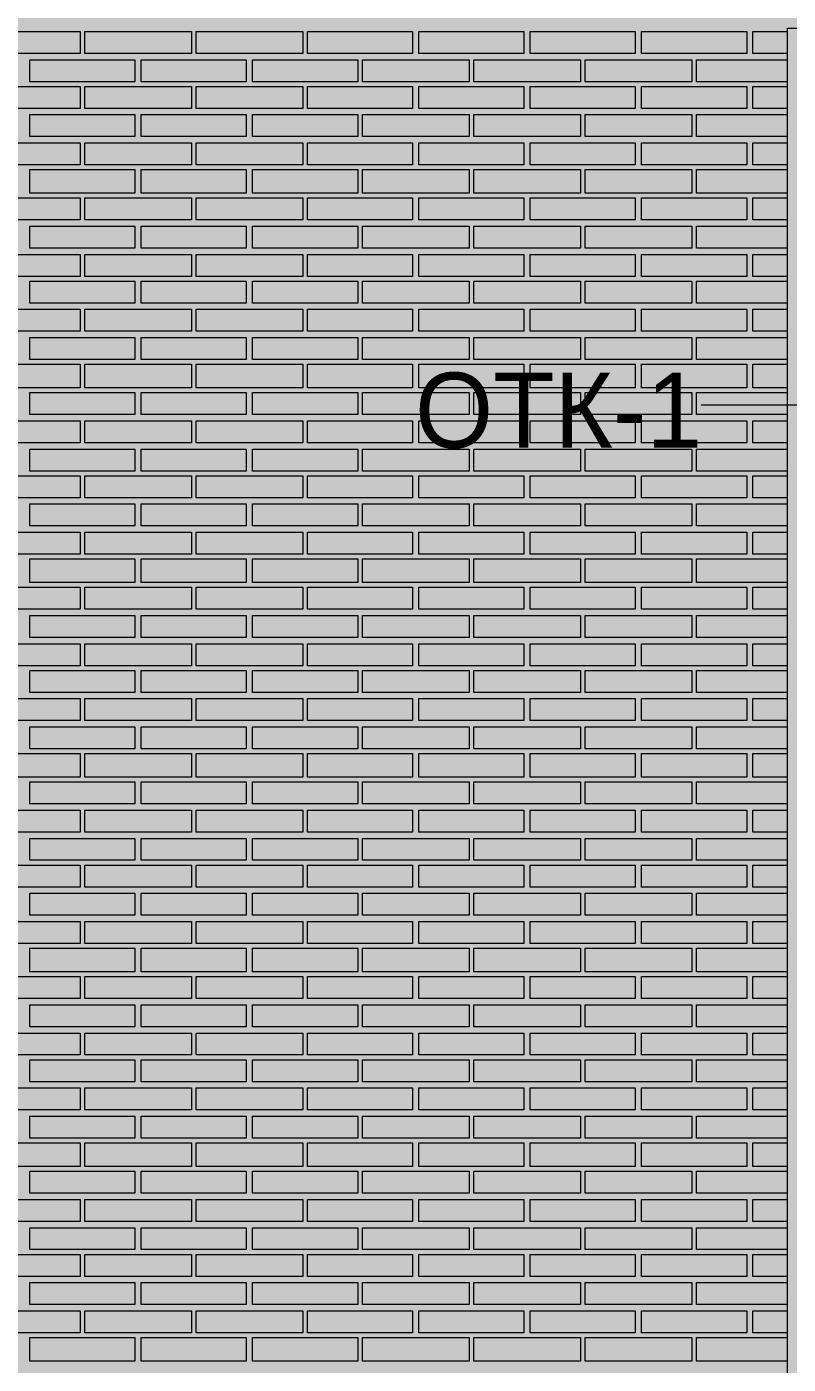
# Model space of a CAD drawing. Header units: millimetres. Extents: x -28928 to 100580, y -22867 to 36490.
# Drawn here: x 57448 to 59502, y 3330 to 6934 of the extents above; entities that cross this region are included whole.
import ezdxf

# ---------------------------------------------------------------- set-up
doc = ezdxf.new("R2010")
doc.units = ezdxf.units.MM
doc.layers.add('PDF _Геометрия', color=7, linetype='Continuous', true_color=0x8f8e8d)
doc.layers.add('PDF _Сплошная заливка', color=7, linetype='Continuous', true_color=0xffffff)
doc.layers.add('PDF _Текст', color=7, linetype='Continuous')

msp = doc.modelspace()

# ---------------------------------------------------------------- hatches: boundary and pattern name
at = {"layer": 'PDF _Сплошная заливка', "true_color": 0xdcd6cf, "transparency": 33554559}
msp.add_hatch(color=254, dxfattribs=at).paths.add_polyline_path([(60798.4, -2005.5), (60798.4, -4713.2), (70224.5, -4713.2), (70224.5, -1464), (74070.3, -1464), (74070.3, -4713.2), (82294.9, -4713.2), (82294.9, 9028.4), (55763.7, 9028.4), (55763.7, -4713.2), (56851.1, -4713.2), (56851.1, -1464), (58251.4, -1464), (58251.4, -4713.2), (59499.5, -4713.2), (59499.5, -2005.5)])

# ---------------------------------------------------------------- linework, layer by layer
at = {"layer": 'PDF _Геометрия', "lineweight": 9}
for points in [[(57591.4, 6921.4), (57591.4, 6862.2), (57303.7, 6862.2), (57303.7, 6921.4)], [(57891.8, 6921.4), (57891.8, 6862.2), (57604.1, 6862.2), (57604.1, 6921.4)], [(58192.2, 6921.4), (58192.2, 6862.2), (57904.5, 6862.2), (57904.5, 6921.4)], [(58488.4, 6921.4), (58488.4, 6862.2), (58204.9, 6862.2), (58204.9, 6921.4)], [(58788.7, 6921.4), (58788.7, 6862.2), (58505.3, 6862.2), (58505.3, 6921.4)], [(59089.1, 6921.4), (59089.1, 6862.2), (58805.7, 6862.2), (58805.7, 6921.4)], [(59389.5, 6921.4), (59389.5, 6862.2), (59106.1, 6862.2), (59106.1, 6921.4)], [(57739.5, 6786), (57599.9, 6786), (57456.1, 6786), (57456.1, 6845.3), (57599.9, 6845.3), (57739.5, 6845.3)], [(58039.9, 6786), (57896.1, 6786), (57756.4, 6786), (57756.4, 6845.3), (57896.1, 6845.3), (58039.9, 6845.3)], [(58340.3, 6786), (58196.4, 6786), (58056.8, 6786), (58056.8, 6845.3), (58196.4, 6845.3), (58340.3, 6845.3)], [(58640.7, 6786), (58496.8, 6786), (58353, 6786), (58353, 6845.3), (58496.8, 6845.3), (58640.7, 6845.3)], [(58941.1, 6786), (58797.2, 6786), (58653.4, 6786), (58653.4, 6845.3), (58797.2, 6845.3), (58941.1, 6845.3)], [(59241.4, 6786), (59097.6, 6786), (58953.7, 6786), (58953.7, 6845.3), (59097.6, 6845.3), (59241.4, 6845.3)], [(57591.4, 6773.4), (57591.4, 6714.1), (57303.7, 6714.1), (57303.7, 6773.4)], [(57891.8, 6773.4), (57891.8, 6714.1), (57604.1, 6714.1), (57604.1, 6773.4)], [(58192.2, 6773.4), (58192.2, 6714.1), (57904.5, 6714.1), (57904.5, 6773.4)], [(58488.4, 6773.4), (58488.4, 6714.1), (58204.9, 6714.1), (58204.9, 6773.4)], [(58788.7, 6773.4), (58788.7, 6714.1), (58505.3, 6714.1), (58505.3, 6773.4)], [(59089.1, 6773.4), (59089.1, 6714.1), (58805.7, 6714.1), (58805.7, 6773.4)], [(59389.5, 6773.4), (59389.5, 6714.1), (59106.1, 6714.1), (59106.1, 6773.4)], [(57739.5, 6638), (57599.9, 6638), (57456.1, 6638), (57456.1, 6697.2), (57599.9, 6697.2), (57739.5, 6697.2)], [(58039.9, 6638), (57896.1, 6638), (57756.4, 6638), (57756.4, 6697.2), (57896.1, 6697.2), (58039.9, 6697.2)], [(58340.3, 6638), (58196.4, 6638), (58056.8, 6638), (58056.8, 6697.2), (58196.4, 6697.2), (58340.3, 6697.2)], [(58640.7, 6638), (58496.8, 6638), (58353, 6638), (58353, 6697.2), (58496.8, 6697.2), (58640.7, 6697.2)], [(58941.1, 6638), (58797.2, 6638), (58653.4, 6638), (58653.4, 6697.2), (58797.2, 6697.2), (58941.1, 6697.2)], [(59241.4, 6638), (59097.6, 6638), (58953.7, 6638), (58953.7, 6697.2), (59097.6, 6697.2), (59241.4, 6697.2)], [(57591.4, 6621), (57591.4, 6561.8), (57303.7, 6561.8), (57303.7, 6621)], [(57891.8, 6621), (57891.8, 6561.8), (57604.1, 6561.8), (57604.1, 6621)], [(58192.2, 6621), (58192.2, 6561.8), (57904.5, 6561.8), (57904.5, 6621)], [(58488.4, 6621), (58488.4, 6561.8), (58204.9, 6561.8), (58204.9, 6621)], [(58788.7, 6621), (58788.7, 6561.8), (58505.3, 6561.8), (58505.3, 6621)], [(59089.1, 6621), (59089.1, 6561.8), (58805.7, 6561.8), (58805.7, 6621)], [(59389.5, 6621), (59389.5, 6561.8), (59106.1, 6561.8), (59106.1, 6621)], [(57739.5, 6485.7), (57599.9, 6485.7), (57456.1, 6485.7), (57456.1, 6549.1), (57599.9, 6549.1), (57739.5, 6549.1)], [(58039.9, 6485.7), (57896.1, 6485.7), (57756.4, 6485.7), (57756.4, 6549.1), (57896.1, 6549.1), (58039.9, 6549.1)], [(58340.3, 6485.7), (58196.4, 6485.7), (58056.8, 6485.7), (58056.8, 6549.1), (58196.4, 6549.1), (58340.3, 6549.1)], [(58640.7, 6485.7), (58496.8, 6485.7), (58353, 6485.7), (58353, 6549.1), (58496.8, 6549.1), (58640.7, 6549.1)], [(58941.1, 6485.7), (58797.2, 6485.7), (58653.4, 6485.7), (58653.4, 6549.1), (58797.2, 6549.1), (58941.1, 6549.1)], [(59241.4, 6485.7), (59097.6, 6485.7), (58953.7, 6485.7), (58953.7, 6549.1), (59097.6, 6549.1), (59241.4, 6549.1)], [(57591.4, 6473), (57591.4, 6413.7), (57303.7, 6413.7), (57303.7, 6473)], [(57891.8, 6473), (57891.8, 6413.7), (57604.1, 6413.7), (57604.1, 6473)], [(58192.2, 6473), (58192.2, 6413.7), (57904.5, 6413.7), (57904.5, 6473)], [(58488.4, 6473), (58488.4, 6413.7), (58204.9, 6413.7), (58204.9, 6473)], [(58788.7, 6473), (58788.7, 6413.7), (58505.3, 6413.7), (58505.3, 6473)], [(59089.1, 6473), (59089.1, 6413.7), (58805.7, 6413.7), (58805.7, 6473)], [(59389.5, 6473), (59389.5, 6413.7), (59106.1, 6413.7), (59106.1, 6473)], [(57739.5, 6337.6), (57599.9, 6337.6), (57456.1, 6337.6), (57456.1, 6396.8), (57599.9, 6396.8), (57739.5, 6396.8)], [(58039.9, 6337.6), (57896.1, 6337.6), (57756.4, 6337.6), (57756.4, 6396.8), (57896.1, 6396.8), (58039.9, 6396.8)], [(58340.3, 6337.6), (58196.4, 6337.6), (58056.8, 6337.6), (58056.8, 6396.8), (58196.4, 6396.8), (58340.3, 6396.8)], [(58640.7, 6337.6), (58496.8, 6337.6), (58353, 6337.6), (58353, 6396.8), (58496.8, 6396.8), (58640.7, 6396.8)], [(58941.1, 6337.6), (58797.2, 6337.6), (58653.4, 6337.6), (58653.4, 6396.8), (58797.2, 6396.8), (58941.1, 6396.8)], [(59241.4, 6337.6), (59097.6, 6337.6), (58953.7, 6337.6), (58953.7, 6396.8), (59097.6, 6396.8), (59241.4, 6396.8)], [(57591.4, 6320.7), (57591.4, 6261.4), (57303.7, 6261.4), (57303.7, 6320.7)], [(57891.8, 6320.7), (57891.8, 6261.4), (57604.1, 6261.4), (57604.1, 6320.7)], [(58192.2, 6320.7), (58192.2, 6261.4), (57904.5, 6261.4), (57904.5, 6320.7)], [(58488.4, 6320.7), (58488.4, 6261.4), (58204.9, 6261.4), (58204.9, 6320.7)], [(58788.7, 6320.7), (58788.7, 6261.4), (58505.3, 6261.4), (58505.3, 6320.7)], [(59089.1, 6320.7), (59089.1, 6261.4), (58805.7, 6261.4), (58805.7, 6320.7)], [(59389.5, 6320.7), (59389.5, 6261.4), (59106.1, 6261.4), (59106.1, 6320.7)], [(57739.5, 6189.5), (57599.9, 6189.5), (57456.1, 6189.5), (57456.1, 6248.7), (57599.9, 6248.7), (57739.5, 6248.7)], [(58039.9, 6189.5), (57896.1, 6189.5), (57756.4, 6189.5), (57756.4, 6248.7), (57896.1, 6248.7), (58039.9, 6248.7)], [(58340.3, 6189.5), (58196.4, 6189.5), (58056.8, 6189.5), (58056.8, 6248.7), (58196.4, 6248.7), (58340.3, 6248.7)], [(58640.7, 6189.5), (58496.8, 6189.5), (58353, 6189.5), (58353, 6248.7), (58496.8, 6248.7), (58640.7, 6248.7)], [(58941.1, 6189.5), (58797.2, 6189.5), (58653.4, 6189.5), (58653.4, 6248.7), (58797.2, 6248.7), (58941.1, 6248.7)], [(59241.4, 6189.5), (59097.6, 6189.5), (58953.7, 6189.5), (58953.7, 6248.7), (59097.6, 6248.7), (59241.4, 6248.7)], [(57591.4, 6172.6), (57591.4, 6113.4), (57303.7, 6113.4), (57303.7, 6172.6)], [(57891.8, 6172.6), (57891.8, 6113.4), (57604.1, 6113.4), (57604.1, 6172.6)], [(58192.2, 6172.6), (58192.2, 6113.4), (57904.5, 6113.4), (57904.5, 6172.6)], [(58488.4, 6172.6), (58488.4, 6113.4), (58204.9, 6113.4), (58204.9, 6172.6)], [(58788.7, 6172.6), (58788.7, 6113.4), (58505.3, 6113.4), (58505.3, 6172.6)], [(59089.1, 6172.6), (59089.1, 6113.4), (58805.7, 6113.4), (58805.7, 6172.6)], [(59389.5, 6172.6), (59389.5, 6113.4), (59106.1, 6113.4), (59106.1, 6172.6)], [(57739.5, 6037.2), (57599.9, 6037.2), (57456.1, 6037.2), (57456.1, 6096.4), (57599.9, 6096.4), (57739.5, 6096.4)], [(58039.9, 6037.2), (57896.1, 6037.2), (57756.4, 6037.2), (57756.4, 6096.4), (57896.1, 6096.4), (58039.9, 6096.4)], [(58340.3, 6037.2), (58196.4, 6037.2), (58056.8, 6037.2), (58056.8, 6096.4), (58196.4, 6096.4), (58340.3, 6096.4)], [(58640.7, 6037.2), (58496.8, 6037.2), (58353, 6037.2), (58353, 6096.4), (58496.8, 6096.4), (58640.7, 6096.4)], [(58941.1, 6037.2), (58797.2, 6037.2), (58653.4, 6037.2), (58653.4, 6096.4), (58797.2, 6096.4), (58941.1, 6096.4)], [(59241.4, 6037.2), (59097.6, 6037.2), (58953.7, 6037.2), (58953.7, 6096.4), (59097.6, 6096.4), (59241.4, 6096.4)], [(57591.4, 6024.5), (57591.4, 5961), (57303.7, 5961), (57303.7, 6024.5)], [(57891.8, 6024.5), (57891.8, 5961), (57604.1, 5961), (57604.1, 6024.5)], [(58192.2, 6024.5), (58192.2, 5961), (57904.5, 5961), (57904.5, 6024.5)], [(58488.4, 6024.5), (58488.4, 5961), (58204.9, 5961), (58204.9, 6024.5)], [(58788.7, 6024.5), (58788.7, 5961), (58505.3, 5961), (58505.3, 6024.5)], [(59089.1, 6024.5), (59089.1, 5961), (58805.7, 5961), (58805.7, 6024.5)], [(59389.5, 6024.5), (59389.5, 5961), (59106.1, 5961), (59106.1, 6024.5)], [(57739.5, 5889.1), (57599.9, 5889.1), (57456.1, 5889.1), (57456.1, 5948.4), (57599.9, 5948.4), (57739.5, 5948.4)], [(58039.9, 5889.1), (57896.1, 5889.1), (57756.4, 5889.1), (57756.4, 5948.4), (57896.1, 5948.4), (58039.9, 5948.4)], [(58340.3, 5889.1), (58196.4, 5889.1), (58056.8, 5889.1), (58056.8, 5948.4), (58196.4, 5948.4), (58340.3, 5948.4)], [(58640.7, 5889.1), (58496.8, 5889.1), (58353, 5889.1), (58353, 5948.4), (58496.8, 5948.4), (58640.7, 5948.4)], [(58941.1, 5889.1), (58797.2, 5889.1), (58653.4, 5889.1), (58653.4, 5948.4), (58797.2, 5948.4), (58941.1, 5948.4)], [(59241.4, 5889.1), (59097.6, 5889.1), (58953.7, 5889.1), (58953.7, 5948.4), (59097.6, 5948.4), (59241.4, 5948.4)], [(57591.4, 5872.2), (57591.4, 5813), (57303.7, 5813), (57303.7, 5872.2)], [(57891.8, 5872.2), (57891.8, 5813), (57604.1, 5813), (57604.1, 5872.2)], [(58192.2, 5872.2), (58192.2, 5813), (57904.5, 5813), (57904.5, 5872.2)], [(58488.4, 5872.2), (58488.4, 5813), (58204.9, 5813), (58204.9, 5872.2)], [(58788.7, 5872.2), (58788.7, 5813), (58505.3, 5813), (58505.3, 5872.2)], [(59089.1, 5872.2), (59089.1, 5813), (58805.7, 5813), (58805.7, 5872.2)], [(59389.5, 5872.2), (59389.5, 5813), (59106.1, 5813), (59106.1, 5872.2)], [(57739.5, 5736.8), (57599.9, 5736.8), (57456.1, 5736.8), (57456.1, 5796), (57599.9, 5796), (57739.5, 5796)], [(58039.9, 5736.8), (57896.1, 5736.8), (57756.4, 5736.8), (57756.4, 5796), (57896.1, 5796), (58039.9, 5796)], [(58340.3, 5736.8), (58196.4, 5736.8), (58056.8, 5736.8), (58056.8, 5796), (58196.4, 5796), (58340.3, 5796)], [(58640.7, 5736.8), (58496.8, 5736.8), (58353, 5736.8), (58353, 5796), (58496.8, 5796), (58640.7, 5796)], [(58941.1, 5736.8), (58797.2, 5736.8), (58653.4, 5736.8), (58653.4, 5796), (58797.2, 5796), (58941.1, 5796)], [(59241.4, 5736.8), (59097.6, 5736.8), (58953.7, 5736.8), (58953.7, 5796), (59097.6, 5796), (59241.4, 5796)], [(57591.4, 5724.1), (57591.4, 5664.9), (57303.7, 5664.9), (57303.7, 5724.1)], [(57891.8, 5724.1), (57891.8, 5664.9), (57604.1, 5664.9), (57604.1, 5724.1)], [(58192.2, 5724.1), (58192.2, 5664.9), (57904.5, 5664.9), (57904.5, 5724.1)], [(58488.4, 5724.1), (58488.4, 5664.9), (58204.9, 5664.9), (58204.9, 5724.1)], [(58788.7, 5724.1), (58788.7, 5664.9), (58505.3, 5664.9), (58505.3, 5724.1)], [(59089.1, 5724.1), (59089.1, 5664.9), (58805.7, 5664.9), (58805.7, 5724.1)], [(59389.5, 5724.1), (59389.5, 5664.9), (59106.1, 5664.9), (59106.1, 5724.1)], [(57739.5, 5588.7), (57599.9, 5588.7), (57456.1, 5588.7), (57456.1, 5648), (57599.9, 5648), (57739.5, 5648)], [(58039.9, 5588.7), (57896.1, 5588.7), (57756.4, 5588.7), (57756.4, 5648), (57896.1, 5648), (58039.9, 5648)], [(58340.3, 5588.7), (58196.4, 5588.7), (58056.8, 5588.7), (58056.8, 5648), (58196.4, 5648), (58340.3, 5648)], [(58640.7, 5588.7), (58496.8, 5588.7), (58353, 5588.7), (58353, 5648), (58496.8, 5648), (58640.7, 5648)], [(58941.1, 5588.7), (58797.2, 5588.7), (58653.4, 5588.7), (58653.4, 5648), (58797.2, 5648), (58941.1, 5648)], [(59241.4, 5588.7), (59097.6, 5588.7), (58953.7, 5588.7), (58953.7, 5648), (59097.6, 5648), (59241.4, 5648)], [(57591.4, 5571.8), (57591.4, 5512.6), (57303.7, 5512.6), (57303.7, 5571.8)], [(57891.8, 5571.8), (57891.8, 5512.6), (57604.1, 5512.6), (57604.1, 5571.8)], [(58192.2, 5571.8), (58192.2, 5512.6), (57904.5, 5512.6), (57904.5, 5571.8)], [(58488.4, 5571.8), (58488.4, 5512.6), (58204.9, 5512.6), (58204.9, 5571.8)], [(58788.7, 5571.8), (58788.7, 5512.6), (58505.3, 5512.6), (58505.3, 5571.8)], [(59089.1, 5571.8), (59089.1, 5512.6), (58805.7, 5512.6), (58805.7, 5571.8)], [(59389.5, 5571.8), (59389.5, 5512.6), (59106.1, 5512.6), (59106.1, 5571.8)], [(57739.5, 5436.4), (57599.9, 5436.4), (57456.1, 5436.4), (57456.1, 5499.9), (57599.9, 5499.9), (57739.5, 5499.9)], [(58039.9, 5436.4), (57896.1, 5436.4), (57756.4, 5436.4), (57756.4, 5499.9), (57896.1, 5499.9), (58039.9, 5499.9)], [(58340.3, 5436.4), (58196.4, 5436.4), (58056.8, 5436.4), (58056.8, 5499.9), (58196.4, 5499.9), (58340.3, 5499.9)], [(58640.7, 5436.4), (58496.8, 5436.4), (58353, 5436.4), (58353, 5499.9), (58496.8, 5499.9), (58640.7, 5499.9)], [(58941.1, 5436.4), (58797.2, 5436.4), (58653.4, 5436.4), (58653.4, 5499.9), (58797.2, 5499.9), (58941.1, 5499.9)], [(59241.4, 5436.4), (59097.6, 5436.4), (58953.7, 5436.4), (58953.7, 5499.9), (59097.6, 5499.9), (59241.4, 5499.9)], [(57591.4, 5423.7), (57591.4, 5364.5), (57303.7, 5364.5), (57303.7, 5423.7)], [(57891.8, 5423.7), (57891.8, 5364.5), (57604.1, 5364.5), (57604.1, 5423.7)], [(58192.2, 5423.7), (58192.2, 5364.5), (57904.5, 5364.5), (57904.5, 5423.7)], [(58488.4, 5423.7), (58488.4, 5364.5), (58204.9, 5364.5), (58204.9, 5423.7)], [(58788.7, 5423.7), (58788.7, 5364.5), (58505.3, 5364.5), (58505.3, 5423.7)], [(59089.1, 5423.7), (59089.1, 5364.5), (58805.7, 5364.5), (58805.7, 5423.7)], [(59389.5, 5423.7), (59389.5, 5364.5), (59106.1, 5364.5), (59106.1, 5423.7)], [(57739.5, 5288.4), (57599.9, 5288.4), (57456.1, 5288.4), (57456.1, 5347.6), (57599.9, 5347.6), (57739.5, 5347.6)], [(58039.9, 5288.4), (57896.1, 5288.4), (57756.4, 5288.4), (57756.4, 5347.6), (57896.1, 5347.6), (58039.9, 5347.6)], [(58340.3, 5288.4), (58196.4, 5288.4), (58056.8, 5288.4), (58056.8, 5347.6), (58196.4, 5347.6), (58340.3, 5347.6)], [(58640.7, 5288.4), (58496.8, 5288.4), (58353, 5288.4), (58353, 5347.6), (58496.8, 5347.6), (58640.7, 5347.6)], [(58941.1, 5288.4), (58797.2, 5288.4), (58653.4, 5288.4), (58653.4, 5347.6), (58797.2, 5347.6), (58941.1, 5347.6)], [(59241.4, 5288.4), (59097.6, 5288.4), (58953.7, 5288.4), (58953.7, 5347.6), (59097.6, 5347.6), (59241.4, 5347.6)], [(57591.4, 5271.4), (57591.4, 5212.2), (57303.7, 5212.2), (57303.7, 5271.4)], [(57891.8, 5271.4), (57891.8, 5212.2), (57604.1, 5212.2), (57604.1, 5271.4)], [(58192.2, 5271.4), (58192.2, 5212.2), (57904.5, 5212.2), (57904.5, 5271.4)], [(58488.4, 5271.4), (58488.4, 5212.2), (58204.9, 5212.2), (58204.9, 5271.4)], [(58788.7, 5271.4), (58788.7, 5212.2), (58505.3, 5212.2), (58505.3, 5271.4)], [(59089.1, 5271.4), (59089.1, 5212.2), (58805.7, 5212.2), (58805.7, 5271.4)], [(59389.5, 5271.4), (59389.5, 5212.2), (59106.1, 5212.2), (59106.1, 5271.4)], [(57739.5, 5140.3), (57599.9, 5140.3), (57456.1, 5140.3), (57456.1, 5199.5), (57599.9, 5199.5), (57739.5, 5199.5)], [(58039.9, 5140.3), (57896.1, 5140.3), (57756.4, 5140.3), (57756.4, 5199.5), (57896.1, 5199.5), (58039.9, 5199.5)], [(58340.3, 5140.3), (58196.4, 5140.3), (58056.8, 5140.3), (58056.8, 5199.5), (58196.4, 5199.5), (58340.3, 5199.5)], [(58640.7, 5140.3), (58496.8, 5140.3), (58353, 5140.3), (58353, 5199.5), (58496.8, 5199.5), (58640.7, 5199.5)], [(58941.1, 5140.3), (58797.2, 5140.3), (58653.4, 5140.3), (58653.4, 5199.5), (58797.2, 5199.5), (58941.1, 5199.5)], [(59241.4, 5140.3), (59097.6, 5140.3), (58953.7, 5140.3), (58953.7, 5199.5), (59097.6, 5199.5), (59241.4, 5199.5)], [(57591.4, 5123.4), (57591.4, 5064.1), (57303.7, 5064.1), (57303.7, 5123.4)], [(57891.8, 5123.4), (57891.8, 5064.1), (57604.1, 5064.1), (57604.1, 5123.4)], [(58192.2, 5123.4), (58192.2, 5064.1), (57904.5, 5064.1), (57904.5, 5123.4)], [(58488.4, 5123.4), (58488.4, 5064.1), (58204.9, 5064.1), (58204.9, 5123.4)], [(58788.7, 5123.4), (58788.7, 5064.1), (58505.3, 5064.1), (58505.3, 5123.4)], [(59089.1, 5123.4), (59089.1, 5064.1), (58805.7, 5064.1), (58805.7, 5123.4)], [(59389.5, 5123.4), (59389.5, 5064.1), (59106.1, 5064.1), (59106.1, 5123.4)], [(57739.5, 4988), (57599.9, 4988), (57456.1, 4988), (57456.1, 5047.2), (57599.9, 5047.2), (57739.5, 5047.2)], [(58039.9, 4988), (57896.1, 4988), (57756.4, 4988), (57756.4, 5047.2), (57896.1, 5047.2), (58039.9, 5047.2)], [(58340.3, 4988), (58196.4, 4988), (58056.8, 4988), (58056.8, 5047.2), (58196.4, 5047.2), (58340.3, 5047.2)], [(58640.7, 4988), (58496.8, 4988), (58353, 4988), (58353, 5047.2), (58496.8, 5047.2), (58640.7, 5047.2)], [(58941.1, 4988), (58797.2, 4988), (58653.4, 4988), (58653.4, 5047.2), (58797.2, 5047.2), (58941.1, 5047.2)], [(59241.4, 4988), (59097.6, 4988), (58953.7, 4988), (58953.7, 5047.2), (59097.6, 5047.2), (59241.4, 5047.2)], [(57591.4, 4975.3), (57591.4, 4911.8), (57303.7, 4911.8), (57303.7, 4975.3)], [(57891.8, 4975.3), (57891.8, 4911.8), (57604.1, 4911.8), (57604.1, 4975.3)], [(58192.2, 4975.3), (58192.2, 4911.8), (57904.5, 4911.8), (57904.5, 4975.3)], [(58488.4, 4975.3), (58488.4, 4911.8), (58204.9, 4911.8), (58204.9, 4975.3)], [(58788.7, 4975.3), (58788.7, 4911.8), (58505.3, 4911.8), (58505.3, 4975.3)], [(59089.1, 4975.3), (59089.1, 4911.8), (58805.7, 4911.8), (58805.7, 4975.3)], [(59389.5, 4975.3), (59389.5, 4911.8), (59106.1, 4911.8), (59106.1, 4975.3)], [(57739.5, 4839.9), (57599.9, 4839.9), (57456.1, 4839.9), (57456.1, 4899.1), (57599.9, 4899.1), (57739.5, 4899.1)], [(58039.9, 4839.9), (57896.1, 4839.9), (57756.4, 4839.9), (57756.4, 4899.1), (57896.1, 4899.1), (58039.9, 4899.1)], [(58340.3, 4839.9), (58196.4, 4839.9), (58056.8, 4839.9), (58056.8, 4899.1), (58196.4, 4899.1), (58340.3, 4899.1)], [(58640.7, 4839.9), (58496.8, 4839.9), (58353, 4839.9), (58353, 4899.1), (58496.8, 4899.1), (58640.7, 4899.1)], [(58941.1, 4839.9), (58797.2, 4839.9), (58653.4, 4839.9), (58653.4, 4899.1), (58797.2, 4899.1), (58941.1, 4899.1)], [(59241.4, 4839.9), (59097.6, 4839.9), (58953.7, 4839.9), (58953.7, 4899.1), (59097.6, 4899.1), (59241.4, 4899.1)], [(57591.4, 4823), (57591.4, 4763.7), (57303.7, 4763.7), (57303.7, 4823)], [(57891.8, 4823), (57891.8, 4763.7), (57604.1, 4763.7), (57604.1, 4823)], [(58192.2, 4823), (58192.2, 4763.7), (57904.5, 4763.7), (57904.5, 4823)], [(58488.4, 4823), (58488.4, 4763.7), (58204.9, 4763.7), (58204.9, 4823)], [(58788.7, 4823), (58788.7, 4763.7), (58505.3, 4763.7), (58505.3, 4823)], [(59089.1, 4823), (59089.1, 4763.7), (58805.7, 4763.7), (58805.7, 4823)], [(59389.5, 4823), (59389.5, 4763.7), (59106.1, 4763.7), (59106.1, 4823)], [(57739.5, 4687.6), (57599.9, 4687.6), (57456.1, 4687.6), (57456.1, 4746.8), (57599.9, 4746.8), (57739.5, 4746.8)], [(58039.9, 4687.6), (57896.1, 4687.6), (57756.4, 4687.6), (57756.4, 4746.8), (57896.1, 4746.8), (58039.9, 4746.8)], [(58340.3, 4687.6), (58196.4, 4687.6), (58056.8, 4687.6), (58056.8, 4746.8), (58196.4, 4746.8), (58340.3, 4746.8)], [(58640.7, 4687.6), (58496.8, 4687.6), (58353, 4687.6), (58353, 4746.8), (58496.8, 4746.8), (58640.7, 4746.8)], [(58941.1, 4687.6), (58797.2, 4687.6), (58653.4, 4687.6), (58653.4, 4746.8), (58797.2, 4746.8), (58941.1, 4746.8)], [(59241.4, 4687.6), (59097.6, 4687.6), (58953.7, 4687.6), (58953.7, 4746.8), (59097.6, 4746.8), (59241.4, 4746.8)], [(57591.4, 4674.9), (57591.4, 4615.7), (57303.7, 4615.7), (57303.7, 4674.9)], [(57891.8, 4674.9), (57891.8, 4615.7), (57604.1, 4615.7), (57604.1, 4674.9)], [(58192.2, 4674.9), (58192.2, 4615.7), (57904.5, 4615.7), (57904.5, 4674.9)], [(58488.4, 4674.9), (58488.4, 4615.7), (58204.9, 4615.7), (58204.9, 4674.9)], [(58788.7, 4674.9), (58788.7, 4615.7), (58505.3, 4615.7), (58505.3, 4674.9)], [(59089.1, 4674.9), (59089.1, 4615.7), (58805.7, 4615.7), (58805.7, 4674.9)], [(59389.5, 4674.9), (59389.5, 4615.7), (59106.1, 4615.7), (59106.1, 4674.9)], [(57739.5, 4539.5), (57599.9, 4539.5), (57456.1, 4539.5), (57456.1, 4598.7), (57599.9, 4598.7), (57739.5, 4598.7)], [(58039.9, 4539.5), (57896.1, 4539.5), (57756.4, 4539.5), (57756.4, 4598.7), (57896.1, 4598.7), (58039.9, 4598.7)], [(58340.3, 4539.5), (58196.4, 4539.5), (58056.8, 4539.5), (58056.8, 4598.7), (58196.4, 4598.7), (58340.3, 4598.7)], [(58640.7, 4539.5), (58496.8, 4539.5), (58353, 4539.5), (58353, 4598.7), (58496.8, 4598.7), (58640.7, 4598.7)], [(58941.1, 4539.5), (58797.2, 4539.5), (58653.4, 4539.5), (58653.4, 4598.7), (58797.2, 4598.7), (58941.1, 4598.7)], [(59241.4, 4539.5), (59097.6, 4539.5), (58953.7, 4539.5), (58953.7, 4598.7), (59097.6, 4598.7), (59241.4, 4598.7)], [(57591.4, 4522.6), (57591.4, 4463.4), (57303.7, 4463.4), (57303.7, 4522.6)], [(57891.8, 4522.6), (57891.8, 4463.4), (57604.1, 4463.4), (57604.1, 4522.6)], [(58192.2, 4522.6), (58192.2, 4463.4), (57904.5, 4463.4), (57904.5, 4522.6)], [(58488.4, 4522.6), (58488.4, 4463.4), (58204.9, 4463.4), (58204.9, 4522.6)], [(58788.7, 4522.6), (58788.7, 4463.4), (58505.3, 4463.4), (58505.3, 4522.6)], [(59089.1, 4522.6), (59089.1, 4463.4), (58805.7, 4463.4), (58805.7, 4522.6)], [(59389.5, 4522.6), (59389.5, 4463.4), (59106.1, 4463.4), (59106.1, 4522.6)], [(57739.5, 4387.2), (57599.9, 4387.2), (57456.1, 4387.2), (57456.1, 4450.7), (57599.9, 4450.7), (57739.5, 4450.7)], [(58039.9, 4387.2), (57896.1, 4387.2), (57756.4, 4387.2), (57756.4, 4450.7), (57896.1, 4450.7), (58039.9, 4450.7)], [(58340.3, 4387.2), (58196.4, 4387.2), (58056.8, 4387.2), (58056.8, 4450.7), (58196.4, 4450.7), (58340.3, 4450.7)], [(58640.7, 4387.2), (58496.8, 4387.2), (58353, 4387.2), (58353, 4450.7), (58496.8, 4450.7), (58640.7, 4450.7)], [(58941.1, 4387.2), (58797.2, 4387.2), (58653.4, 4387.2), (58653.4, 4450.7), (58797.2, 4450.7), (58941.1, 4450.7)], [(59241.4, 4387.2), (59097.6, 4387.2), (58953.7, 4387.2), (58953.7, 4450.7), (59097.6, 4450.7), (59241.4, 4450.7)], [(57591.4, 4374.5), (57591.4, 4315.3), (57303.7, 4315.3), (57303.7, 4374.5)], [(57891.8, 4374.5), (57891.8, 4315.3), (57604.1, 4315.3), (57604.1, 4374.5)], [(58192.2, 4374.5), (58192.2, 4315.3), (57904.5, 4315.3), (57904.5, 4374.5)], [(58488.4, 4374.5), (58488.4, 4315.3), (58204.9, 4315.3), (58204.9, 4374.5)], [(58788.7, 4374.5), (58788.7, 4315.3), (58505.3, 4315.3), (58505.3, 4374.5)], [(59089.1, 4374.5), (59089.1, 4315.3), (58805.7, 4315.3), (58805.7, 4374.5)], [(59389.5, 4374.5), (59389.5, 4315.3), (59106.1, 4315.3), (59106.1, 4374.5)], [(57739.5, 4239.1), (57599.9, 4239.1), (57456.1, 4239.1), (57456.1, 4298.4), (57599.9, 4298.4), (57739.5, 4298.4)], [(58039.9, 4239.1), (57896.1, 4239.1), (57756.4, 4239.1), (57756.4, 4298.4), (57896.1, 4298.4), (58039.9, 4298.4)], [(58340.3, 4239.1), (58196.4, 4239.1), (58056.8, 4239.1), (58056.8, 4298.4), (58196.4, 4298.4), (58340.3, 4298.4)], [(58640.7, 4239.1), (58496.8, 4239.1), (58353, 4239.1), (58353, 4298.4), (58496.8, 4298.4), (58640.7, 4298.4)], [(58941.1, 4239.1), (58797.2, 4239.1), (58653.4, 4239.1), (58653.4, 4298.4), (58797.2, 4298.4), (58941.1, 4298.4)], [(59241.4, 4239.1), (59097.6, 4239.1), (58953.7, 4239.1), (58953.7, 4298.4), (59097.6, 4298.4), (59241.4, 4298.4)], [(57591.4, 4222.2), (57591.4, 4163), (57303.7, 4163), (57303.7, 4222.2)], [(57891.8, 4222.2), (57891.8, 4163), (57604.1, 4163), (57604.1, 4222.2)], [(58192.2, 4222.2), (58192.2, 4163), (57904.5, 4163), (57904.5, 4222.2)], [(58488.4, 4222.2), (58488.4, 4163), (58204.9, 4163), (58204.9, 4222.2)], [(58788.7, 4222.2), (58788.7, 4163), (58505.3, 4163), (58505.3, 4222.2)], [(59089.1, 4222.2), (59089.1, 4163), (58805.7, 4163), (58805.7, 4222.2)], [(59389.5, 4222.2), (59389.5, 4163), (59106.1, 4163), (59106.1, 4222.2)], [(57739.5, 4091), (57599.9, 4091), (57456.1, 4091), (57456.1, 4150.3), (57599.9, 4150.3), (57739.5, 4150.3)], [(58039.9, 4091), (57896.1, 4091), (57756.4, 4091), (57756.4, 4150.3), (57896.1, 4150.3), (58039.9, 4150.3)], [(58340.3, 4091), (58196.4, 4091), (58056.8, 4091), (58056.8, 4150.3), (58196.4, 4150.3), (58340.3, 4150.3)], [(58640.7, 4091), (58496.8, 4091), (58353, 4091), (58353, 4150.3), (58496.8, 4150.3), (58640.7, 4150.3)], [(58941.1, 4091), (58797.2, 4091), (58653.4, 4091), (58653.4, 4150.3), (58797.2, 4150.3), (58941.1, 4150.3)], [(59241.4, 4091), (59097.6, 4091), (58953.7, 4091), (58953.7, 4150.3), (59097.6, 4150.3), (59241.4, 4150.3)], [(57591.4, 4074.1), (57591.4, 4014.9), (57303.7, 4014.9), (57303.7, 4074.1)], [(57891.8, 4074.1), (57891.8, 4014.9), (57604.1, 4014.9), (57604.1, 4074.1)], [(58192.2, 4074.1), (58192.2, 4014.9), (57904.5, 4014.9), (57904.5, 4074.1)], [(58488.4, 4074.1), (58488.4, 4014.9), (58204.9, 4014.9), (58204.9, 4074.1)], [(58788.7, 4074.1), (58788.7, 4014.9), (58505.3, 4014.9), (58505.3, 4074.1)], [(59089.1, 4074.1), (59089.1, 4014.9), (58805.7, 4014.9), (58805.7, 4074.1)], [(59389.5, 4074.1), (59389.5, 4014.9), (59106.1, 4014.9), (59106.1, 4074.1)], [(57739.5, 3938.7), (57599.9, 3938.7), (57456.1, 3938.7), (57456.1, 3998), (57599.9, 3998), (57739.5, 3998)], [(58039.9, 3938.7), (57896.1, 3938.7), (57756.4, 3938.7), (57756.4, 3998), (57896.1, 3998), (58039.9, 3998)], [(58340.3, 3938.7), (58196.4, 3938.7), (58056.8, 3938.7), (58056.8, 3998), (58196.4, 3998), (58340.3, 3998)], [(58640.7, 3938.7), (58496.8, 3938.7), (58353, 3938.7), (58353, 3998), (58496.8, 3998), (58640.7, 3998)], [(58941.1, 3938.7), (58797.2, 3938.7), (58653.4, 3938.7), (58653.4, 3998), (58797.2, 3998), (58941.1, 3998)], [(59241.4, 3938.7), (59097.6, 3938.7), (58953.7, 3938.7), (58953.7, 3998), (59097.6, 3998), (59241.4, 3998)], [(57591.4, 3926), (57591.4, 3862.6), (57303.7, 3862.6), (57303.7, 3926)], [(57891.8, 3926), (57891.8, 3862.6), (57604.1, 3862.6), (57604.1, 3926)], [(58192.2, 3926), (58192.2, 3862.6), (57904.5, 3862.6), (57904.5, 3926)], [(58488.4, 3926), (58488.4, 3862.6), (58204.9, 3862.6), (58204.9, 3926)], [(58788.7, 3926), (58788.7, 3862.6), (58505.3, 3862.6), (58505.3, 3926)], [(59089.1, 3926), (59089.1, 3862.6), (58805.7, 3862.6), (58805.7, 3926)], [(59389.5, 3926), (59389.5, 3862.6), (59106.1, 3862.6), (59106.1, 3926)], [(57739.5, 3790.7), (57599.9, 3790.7), (57456.1, 3790.7), (57456.1, 3849.9), (57599.9, 3849.9), (57739.5, 3849.9)], [(58039.9, 3790.7), (57896.1, 3790.7), (57756.4, 3790.7), (57756.4, 3849.9), (57896.1, 3849.9), (58039.9, 3849.9)], [(58340.3, 3790.7), (58196.4, 3790.7), (58056.8, 3790.7), (58056.8, 3849.9), (58196.4, 3849.9), (58340.3, 3849.9)], [(58640.7, 3790.7), (58496.8, 3790.7), (58353, 3790.7), (58353, 3849.9), (58496.8, 3849.9), (58640.7, 3849.9)], [(58941.1, 3790.7), (58797.2, 3790.7), (58653.4, 3790.7), (58653.4, 3849.9), (58797.2, 3849.9), (58941.1, 3849.9)], [(59241.4, 3790.7), (59097.6, 3790.7), (58953.7, 3790.7), (58953.7, 3849.9), (59097.6, 3849.9), (59241.4, 3849.9)], [(57591.4, 3773.7), (57591.4, 3714.5), (57303.7, 3714.5), (57303.7, 3773.7)], [(57891.8, 3773.7), (57891.8, 3714.5), (57604.1, 3714.5), (57604.1, 3773.7)], [(58192.2, 3773.7), (58192.2, 3714.5), (57904.5, 3714.5), (57904.5, 3773.7)], [(58488.4, 3773.7), (58488.4, 3714.5), (58204.9, 3714.5), (58204.9, 3773.7)], [(58788.7, 3773.7), (58788.7, 3714.5), (58505.3, 3714.5), (58505.3, 3773.7)], [(59089.1, 3773.7), (59089.1, 3714.5), (58805.7, 3714.5), (58805.7, 3773.7)], [(59389.5, 3773.7), (59389.5, 3714.5), (59106.1, 3714.5), (59106.1, 3773.7)], [(57739.5, 3638.4), (57599.9, 3638.4), (57456.1, 3638.4), (57456.1, 3697.6), (57599.9, 3697.6), (57739.5, 3697.6)], [(58039.9, 3638.4), (57896.1, 3638.4), (57756.4, 3638.4), (57756.4, 3697.6), (57896.1, 3697.6), (58039.9, 3697.6)], [(58340.3, 3638.4), (58196.4, 3638.4), (58056.8, 3638.4), (58056.8, 3697.6), (58196.4, 3697.6), (58340.3, 3697.6)], [(58640.7, 3638.4), (58496.8, 3638.4), (58353, 3638.4), (58353, 3697.6), (58496.8, 3697.6), (58640.7, 3697.6)], [(58941.1, 3638.4), (58797.2, 3638.4), (58653.4, 3638.4), (58653.4, 3697.6), (58797.2, 3697.6), (58941.1, 3697.6)], [(59241.4, 3638.4), (59097.6, 3638.4), (58953.7, 3638.4), (58953.7, 3697.6), (59097.6, 3697.6), (59241.4, 3697.6)], [(57591.4, 3625.7), (57591.4, 3566.4), (57303.7, 3566.4), (57303.7, 3625.7)], [(57891.8, 3625.7), (57891.8, 3566.4), (57604.1, 3566.4), (57604.1, 3625.7)], [(58192.2, 3625.7), (58192.2, 3566.4), (57904.5, 3566.4), (57904.5, 3625.7)], [(58488.4, 3625.7), (58488.4, 3566.4), (58204.9, 3566.4), (58204.9, 3625.7)], [(58788.7, 3625.7), (58788.7, 3566.4), (58505.3, 3566.4), (58505.3, 3625.7)], [(59089.1, 3625.7), (59089.1, 3566.4), (58805.7, 3566.4), (58805.7, 3625.7)], [(59389.5, 3625.7), (59389.5, 3566.4), (59106.1, 3566.4), (59106.1, 3625.7)], [(57739.5, 3490.3), (57599.9, 3490.3), (57456.1, 3490.3), (57456.1, 3549.5), (57599.9, 3549.5), (57739.5, 3549.5)], [(58039.9, 3490.3), (57896.1, 3490.3), (57756.4, 3490.3), (57756.4, 3549.5), (57896.1, 3549.5), (58039.9, 3549.5)], [(58340.3, 3490.3), (58196.4, 3490.3), (58056.8, 3490.3), (58056.8, 3549.5), (58196.4, 3549.5), (58340.3, 3549.5)], [(58640.7, 3490.3), (58496.8, 3490.3), (58353, 3490.3), (58353, 3549.5), (58496.8, 3549.5), (58640.7, 3549.5)], [(58941.1, 3490.3), (58797.2, 3490.3), (58653.4, 3490.3), (58653.4, 3549.5), (58797.2, 3549.5), (58941.1, 3549.5)], [(59241.4, 3490.3), (59097.6, 3490.3), (58953.7, 3490.3), (58953.7, 3549.5), (59097.6, 3549.5), (59241.4, 3549.5)], [(57591.4, 3473.4), (57591.4, 3414.1), (57303.7, 3414.1), (57303.7, 3473.4)], [(57891.8, 3473.4), (57891.8, 3414.1), (57604.1, 3414.1), (57604.1, 3473.4)], [(58192.2, 3473.4), (58192.2, 3414.1), (57904.5, 3414.1), (57904.5, 3473.4)], [(58488.4, 3473.4), (58488.4, 3414.1), (58204.9, 3414.1), (58204.9, 3473.4)], [(58788.7, 3473.4), (58788.7, 3414.1), (58505.3, 3414.1), (58505.3, 3473.4)], [(59089.1, 3473.4), (59089.1, 3414.1), (58805.7, 3414.1), (58805.7, 3473.4)], [(59389.5, 3473.4), (59389.5, 3414.1), (59106.1, 3414.1), (59106.1, 3473.4)], [(57739.5, 3338), (57599.9, 3338), (57456.1, 3338), (57456.1, 3401.4), (57599.9, 3401.4), (57739.5, 3401.4)], [(58039.9, 3338), (57896.1, 3338), (57756.4, 3338), (57756.4, 3401.4), (57896.1, 3401.4), (58039.9, 3401.4)], [(58340.3, 3338), (58196.4, 3338), (58056.8, 3338), (58056.8, 3401.4), (58196.4, 3401.4), (58340.3, 3401.4)], [(58640.7, 3338), (58496.8, 3338), (58353, 3338), (58353, 3401.4), (58496.8, 3401.4), (58640.7, 3401.4)], [(58941.1, 3338), (58797.2, 3338), (58653.4, 3338), (58653.4, 3401.4), (58797.2, 3401.4), (58941.1, 3401.4)], [(59241.4, 3338), (59097.6, 3338), (58953.7, 3338), (58953.7, 3401.4), (59097.6, 3401.4), (59241.4, 3401.4)]]:
    msp.add_lwpolyline(points, close=True, dxfattribs=at)
for points in [[(59499.5, 6862.2), (59406.4, 6862.2), (59406.4, 6921.4), (59499.5, 6921.4)], [(59499.5, 6786), (59398, 6786), (59254.1, 6786), (59254.1, 6845.3), (59398, 6845.3), (59499.5, 6845.3)], [(59499.5, 6714.1), (59406.4, 6714.1), (59406.4, 6773.4), (59499.5, 6773.4)], [(59499.5, 6638), (59398, 6638), (59254.1, 6638), (59254.1, 6697.2), (59398, 6697.2), (59499.5, 6697.2)], [(59499.5, 6561.8), (59406.4, 6561.8), (59406.4, 6621), (59499.5, 6621)], [(59499.5, 6485.7), (59398, 6485.7), (59254.1, 6485.7), (59254.1, 6549.1), (59398, 6549.1), (59499.5, 6549.1)], [(59499.5, 6413.7), (59406.4, 6413.7), (59406.4, 6473), (59499.5, 6473)], [(59499.5, 6337.6), (59398, 6337.6), (59254.1, 6337.6), (59254.1, 6396.8), (59398, 6396.8), (59499.5, 6396.8)], [(59499.5, 6261.4), (59406.4, 6261.4), (59406.4, 6320.7), (59499.5, 6320.7)], [(59499.5, 6189.5), (59398, 6189.5), (59254.1, 6189.5), (59254.1, 6248.7), (59398, 6248.7), (59499.5, 6248.7)], [(59499.5, 6113.4), (59406.4, 6113.4), (59406.4, 6172.6), (59499.5, 6172.6)], [(59499.5, 6037.2), (59398, 6037.2), (59254.1, 6037.2), (59254.1, 6096.4), (59398, 6096.4), (59499.5, 6096.4)], [(59499.5, 5961), (59406.4, 5961), (59406.4, 6024.5), (59499.5, 6024.5)], [(59499.5, 5889.1), (59398, 5889.1), (59254.1, 5889.1), (59254.1, 5948.4), (59398, 5948.4), (59499.5, 5948.4)], [(59499.5, 5813), (59406.4, 5813), (59406.4, 5872.2), (59499.5, 5872.2)], [(59499.5, 5736.8), (59398, 5736.8), (59254.1, 5736.8), (59254.1, 5796), (59398, 5796), (59499.5, 5796)], [(59499.5, 5664.9), (59406.4, 5664.9), (59406.4, 5724.1), (59499.5, 5724.1)], [(59499.5, 5588.7), (59398, 5588.7), (59254.1, 5588.7), (59254.1, 5648), (59398, 5648), (59499.5, 5648)], [(59499.5, 5512.6), (59406.4, 5512.6), (59406.4, 5571.8), (59499.5, 5571.8)], [(59499.5, 5436.4), (59398, 5436.4), (59254.1, 5436.4), (59254.1, 5499.9), (59398, 5499.9), (59499.5, 5499.9)], [(59499.5, 5364.5), (59406.4, 5364.5), (59406.4, 5423.7), (59499.5, 5423.7)], [(59499.5, 5288.4), (59398, 5288.4), (59254.1, 5288.4), (59254.1, 5347.6), (59398, 5347.6), (59499.5, 5347.6)], [(59499.5, 5212.2), (59406.4, 5212.2), (59406.4, 5271.4), (59499.5, 5271.4)], [(59499.5, 5140.3), (59398, 5140.3), (59254.1, 5140.3), (59254.1, 5199.5), (59398, 5199.5), (59499.5, 5199.5)], [(59499.5, 5064.1), (59406.4, 5064.1), (59406.4, 5123.4), (59499.5, 5123.4)], [(59499.5, 4988), (59398, 4988), (59254.1, 4988), (59254.1, 5047.2), (59398, 5047.2), (59499.5, 5047.2)], [(59499.5, 4911.8), (59406.4, 4911.8), (59406.4, 4975.3), (59499.5, 4975.3)], [(59499.5, 4839.9), (59398, 4839.9), (59254.1, 4839.9), (59254.1, 4899.1), (59398, 4899.1), (59499.5, 4899.1)], [(59499.5, 4763.7), (59406.4, 4763.7), (59406.4, 4823), (59499.5, 4823)], [(59499.5, 4687.6), (59398, 4687.6), (59254.1, 4687.6), (59254.1, 4746.8), (59398, 4746.8), (59499.5, 4746.8)], [(59499.5, 4615.7), (59406.4, 4615.7), (59406.4, 4674.9), (59499.5, 4674.9)], [(59499.5, 4539.5), (59398, 4539.5), (59254.1, 4539.5), (59254.1, 4598.7), (59398, 4598.7), (59499.5, 4598.7)], [(59499.5, 4463.4), (59406.4, 4463.4), (59406.4, 4522.6), (59499.5, 4522.6)], [(59499.5, 4387.2), (59398, 4387.2), (59254.1, 4387.2), (59254.1, 4450.7), (59398, 4450.7), (59499.5, 4450.7)], [(59499.5, 4315.3), (59406.4, 4315.3), (59406.4, 4374.5), (59499.5, 4374.5)], [(59499.5, 4239.1), (59398, 4239.1), (59254.1, 4239.1), (59254.1, 4298.4), (59398, 4298.4), (59499.5, 4298.4)], [(59499.5, 4163), (59406.4, 4163), (59406.4, 4222.2), (59499.5, 4222.2)], [(59499.5, 4091), (59398, 4091), (59254.1, 4091), (59254.1, 4150.3), (59398, 4150.3), (59499.5, 4150.3)], [(59499.5, 4014.9), (59406.4, 4014.9), (59406.4, 4074.1), (59499.5, 4074.1)], [(59499.5, 3938.7), (59398, 3938.7), (59254.1, 3938.7), (59254.1, 3998), (59398, 3998), (59499.5, 3998)], [(59499.5, 3862.6), (59406.4, 3862.6), (59406.4, 3926), (59499.5, 3926)], [(59499.5, 3790.7), (59398, 3790.7), (59254.1, 3790.7), (59254.1, 3849.9), (59398, 3849.9), (59499.5, 3849.9)], [(59499.5, 3714.5), (59406.4, 3714.5), (59406.4, 3773.7), (59499.5, 3773.7)], [(59499.5, 3638.4), (59398, 3638.4), (59254.1, 3638.4), (59254.1, 3697.6), (59398, 3697.6), (59499.5, 3697.6)], [(59499.5, 3566.4), (59406.4, 3566.4), (59406.4, 3625.7), (59499.5, 3625.7)], [(59499.5, 3490.3), (59398, 3490.3), (59254.1, 3490.3), (59254.1, 3549.5), (59398, 3549.5), (59499.5, 3549.5)], [(59499.5, 3414.1), (59406.4, 3414.1), (59406.4, 3473.4), (59499.5, 3473.4)], [(59499.5, 3338), (59398, 3338), (59254.1, 3338), (59254.1, 3401.4), (59398, 3401.4), (59499.5, 3401.4)]]:
    msp.add_lwpolyline(points, dxfattribs=at)
at = {"layer": 'PDF _Геометрия', "color": 7, "lineweight": 9}
msp.add_lwpolyline([(59499.5, 6929.9), (68993.4, 6929.9), (68993.4, 2733), (68993.4, 33.7), (68993.4, 16.8), (59499.5, 16.8), (59499.5, 33.7), (59499.5, 2733)], close=True, dxfattribs=at)
for points in [[(59499.5, 33.7), (59499.5, 109.9), (59499.5, 1383.4), (59499.5, 6853.7), (59499.5, 6929.9), (59550.3, 6929.9), (59550.3, 6853.7), (59550.3, 1383.4), (59550.3, 84.5)], [(59524.9, 5914.5), (59266.8, 5914.5)]]:
    msp.add_lwpolyline(points, dxfattribs=at)

# ---------------------------------------------------------------- texts
at = {"layer": 'PDF _Текст', "insert": (58494.9, 5899.2), "char_height": 202.56, "attachment_point": 4, "style": ''}
msp.add_mtext('ОТК-1', dxfattribs=at)

doc.saveas('drawing.dxf')
